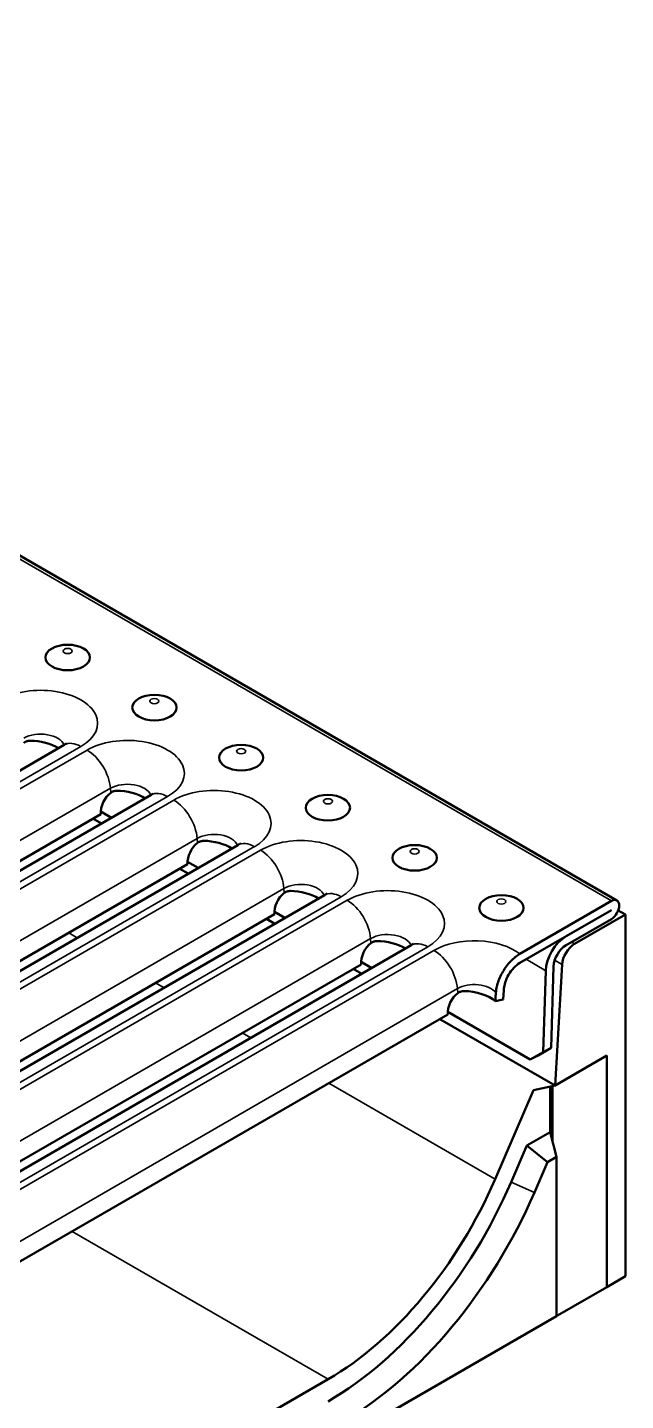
# Model space of a CAD drawing. Header units: millimetres. Extents: x 0 to 2181, y -65 to 1050.
# Drawn here: x 433.5 to 467.2, y 82.8 to 160.3 of the extents above; entities that cross this region are included whole.
import ezdxf

# ---------------------------------------------------------------- set-up
doc = ezdxf.new("R2010")
doc.units = ezdxf.units.MM
doc.header["$LTSCALE"] = 2.5
doc.layers.add('Sichtbar (ISO)', color=7, linetype='Continuous', lineweight=50)
doc.layers.add('Sichtbar schmal (ISO)', color=7, linetype='Continuous', lineweight=35)

msp = doc.modelspace()

# ---------------------------------------------------------------- linework, layer by layer
at = {"layer": 'Sichtbar (ISO)'}
for p, q in [((113.545, 314.953), (466.744, 111.033)), ((435.544, 119.814), (409.204, 104.606)), ((440.44, 116.987), (414.101, 101.779)), ((437.608, 115.906), (412.637, 101.488)), ((437.643, 115.372), (437.163, 115.649)), ((438.209, 115.698), (437.608, 116.045)), ((445.337, 114.159), (418.997, 98.952)), ((443.105, 112.871), (442.504, 113.218)), ((442.505, 113.079), (417.534, 98.661)), ((442.54, 112.545), (442.06, 112.822)), ((450.234, 111.332), (423.894, 96.125)), ((461.26, 108.016), (466.432, 111.002)), ((447.402, 110.252), (422.43, 95.834)), ((448.002, 110.044), (447.401, 110.391)), ((466.432, 110.492), (461.258, 107.505)), ((463.869, 109.011), (466.432, 110.491)), ((464.351, 108.576), (467.227, 110.236)), ((466.82, 110.471), (467.227, 110.236)), ((467.227, 89.824), (467.227, 110.236)), ((447.437, 109.718), (446.957, 109.995)), ((466.432, 109.981), (463.869, 108.501)), ((455.13, 108.505), (428.791, 93.298)), ((452.299, 107.424), (427.327, 93.007)), ((452.334, 106.89), (451.854, 107.168)), ((452.899, 107.217), (452.298, 107.564)), ((462.584, 102.47), (462.721, 107.068)), ((463.162, 107.305), (463.025, 102.707)), ((463.247, 100.59), (463.646, 107.409)), ((459.869, 105.343), (460.318, 105.444)), ((461.852, 102.048), (457.194, 104.737)), ((457.195, 104.597), (432.093, 90.104)), ((463.247, 100.59), (456.75, 104.34)), ((462.584, 102.47), (461.852, 102.048)), ((462.294, 102.285), (463.025, 102.707)), ((463.025, 102.707), (462.584, 102.47)), ((461.852, 102.048), (462.294, 102.285)), ((463.247, 100.59), (466.167, 102.275)), ((466.167, 102.275), (466.167, 89.211)), ((459.868, 95.307), (462.025, 100.316)), ((462.025, 100.316), (463.247, 100.59)), ((462.965, 100.526), (462.965, 97.954)), ((463.1, 97.451), (463.1, 100.557)), ((461.657, 97.199), (462.965, 97.954)), ((462.965, 97.954), (463.338, 96.56)), ((460.769, 95.138), (461.657, 97.199)), ((462.815, 96.258), (461.657, 97.199)), ((462.815, 96.258), (462.079, 94.548)), ((463.338, 96.56), (462.815, 96.258)), ((463.338, 87.578), (463.338, 96.56)), ((466.167, 89.211), (463.378, 87.602)), ((467.227, 89.824), (466.167, 89.211)), ((463.338, 87.578), (429.26, 67.904)), ((463.378, 87.602), (463.338, 87.608)), ((439.827, 77.883), (450.434, 84.006))]:
    msp.add_line(p, q, dxfattribs=at)
for centre in [(435.735, 124.744), (440.631, 121.917), (445.528, 119.09), (450.425, 116.263), (455.322, 113.436), (460.218, 110.609)]:
    msp.add_ellipse(centre, major_axis=(1.25, 0), ratio=0.57735, dxfattribs=at)
for centre, major_axis, ratio, start_param, end_param in [((434.18, 119.465), (1.329, -0.278), 0.38606, 0.768439, 2.089253), ((438.316, 116.314), (0.427, 0.906), 0.625236, 0.858781, 2.30425), ((439.077, 116.637), (1.329, -0.278), 0.38606, 0.768439, 2.089253), ((443.212, 113.487), (0.427, 0.906), 0.625236, 0.858781, 2.30425), ((443.974, 113.81), (1.329, -0.278), 0.38606, 0.768439, 2.089253), ((448.109, 110.66), (0.427, 0.906), 0.625236, 0.858781, 2.30425), ((448.87, 110.983), (1.329, -0.278), 0.38606, 0.768439, 2.089253), ((466.432, 110.491), (0.312, 0.541), 0.57735, 3.926991, 7.068583), ((453.006, 107.833), (0.427, 0.906), 0.625236, 0.858781, 2.30425), ((453.767, 108.156), (1.329, -0.278), 0.38606, 0.768439, 2.089253), ((463.869, 107.685), (0.812, 1.407), 0.57735, 0.785398, 2.321288), ((463.869, 107.685), (-0.5, -0.866), 0.57735, 3.926991, 5.462881), ((464.351, 107.759), (0.5, 0.866), 0.57735, 0.785398, 2.286381), ((457.902, 105.006), (0.427, 0.906), 0.625236, 0.858781, 2.30425), ((458.664, 105.329), (1.329, -0.278), 0.38606, 0.521422, 2.089253), ((450.434, 97.07), (8, 13.856), 0.57735, 3.926991, 4.913105), ((450.434, 97.07), (8.764, 15.18), 0.57735, 3.926991, 4.913105), ((451.318, 96.56), (-9.125, -15.805), 0.57735, 0.785398, 1.771512)]:
    msp.add_ellipse(centre, major_axis=major_axis, ratio=ratio, start_param=start_param, end_param=end_param, dxfattribs=at)
for points, knots in [([(433.269, 119.936), (433.274, 119.939), (433.279, 119.943), (433.289, 119.95), (433.294, 119.953), (433.309, 119.963), (433.318, 119.968), (433.347, 119.985), (433.367, 119.994), (433.441, 120.025), (433.498, 120.039), (433.576, 120.047), (433.595, 120.048), (433.615, 120.048)], [0, 0, 0, 0, 0.00408074, 0.00408074, 0.00866605, 0.00866605, 0.01635188, 0.01635188, 0.03189008, 0.03189008, 0.07280019, 0.07280019, 0.08630397, 0.08630397, 0.08630397, 0.08630397]), ([(435.668, 119.902), (435.668, 119.902), (435.668, 119.902), (435.668, 119.901), (435.658, 119.891), (435.617, 119.86), (435.585, 119.838), (435.544, 119.814)], [5.9925471, 5.9925471, 5.9925471, 5.9925471, 5.9937874, 5.9937874, 6.1384863, 6.1384863, 6.2831853, 6.2831853, 6.2831853, 6.2831853]), ([(438.166, 117.109), (438.171, 117.112), (438.175, 117.115), (438.186, 117.122), (438.191, 117.126), (438.206, 117.136), (438.215, 117.141), (438.244, 117.157), (438.264, 117.167), (438.338, 117.198), (438.395, 117.212), (438.473, 117.22), (438.492, 117.221), (438.512, 117.221)], [0, 0, 0, 0, 0.00408074, 0.00408074, 0.00866605, 0.00866605, 0.01635188, 0.01635188, 0.03189008, 0.03189008, 0.07280019, 0.07280019, 0.08630397, 0.08630397, 0.08630397, 0.08630397]), ([(440.564, 117.075), (440.564, 117.075), (440.564, 117.075), (440.564, 117.074), (440.555, 117.064), (440.514, 117.033), (440.482, 117.011), (440.44, 116.987)], [5.9925471, 5.9925471, 5.9925471, 5.9925471, 5.9937874, 5.9937874, 6.1384863, 6.1384863, 6.2831853, 6.2831853, 6.2831853, 6.2831853]), ([(443.063, 114.281), (443.067, 114.285), (443.072, 114.288), (443.082, 114.295), (443.088, 114.299), (443.102, 114.308), (443.112, 114.314), (443.141, 114.33), (443.161, 114.34), (443.235, 114.371), (443.291, 114.385), (443.369, 114.392), (443.389, 114.393), (443.408, 114.394)], [0, 0, 0, 0, 0.00408074, 0.00408074, 0.00866605, 0.00866605, 0.01635188, 0.01635188, 0.03189008, 0.03189008, 0.07280019, 0.07280019, 0.08630397, 0.08630397, 0.08630397, 0.08630397]), ([(445.461, 114.247), (445.461, 114.247), (445.461, 114.247), (445.461, 114.247), (445.451, 114.237), (445.41, 114.205), (445.379, 114.184), (445.337, 114.159)], [5.9925471, 5.9925471, 5.9925471, 5.9925471, 5.9937874, 5.9937874, 6.1384863, 6.1384863, 6.2831853, 6.2831853, 6.2831853, 6.2831853]), ([(447.959, 111.454), (447.964, 111.458), (447.969, 111.461), (447.979, 111.468), (447.984, 111.472), (447.999, 111.481), (448.009, 111.487), (448.037, 111.503), (448.057, 111.513), (448.131, 111.544), (448.188, 111.558), (448.266, 111.565), (448.286, 111.566), (448.305, 111.567)], [0, 0, 0, 0, 0.00408074, 0.00408074, 0.00866605, 0.00866605, 0.01635188, 0.01635188, 0.03189008, 0.03189008, 0.07280019, 0.07280019, 0.08630397, 0.08630397, 0.08630397, 0.08630397]), ([(450.358, 111.42), (450.358, 111.42), (450.358, 111.42), (450.358, 111.42), (450.348, 111.41), (450.307, 111.378), (450.276, 111.356), (450.234, 111.332)], [5.9925471, 5.9925471, 5.9925471, 5.9925471, 5.9937874, 5.9937874, 6.1384863, 6.1384863, 6.2831853, 6.2831853, 6.2831853, 6.2831853]), ([(452.856, 108.627), (452.861, 108.631), (452.865, 108.634), (452.876, 108.641), (452.881, 108.645), (452.896, 108.654), (452.905, 108.66), (452.934, 108.676), (452.954, 108.686), (453.028, 108.717), (453.085, 108.73), (453.163, 108.738), (453.182, 108.739), (453.202, 108.739)], [0, 0, 0, 0, 0.00408074, 0.00408074, 0.00866605, 0.00866605, 0.01635188, 0.01635188, 0.03189008, 0.03189008, 0.07280019, 0.07280019, 0.08630397, 0.08630397, 0.08630397, 0.08630397]), ([(455.255, 108.593), (455.255, 108.593), (455.255, 108.593), (455.254, 108.593), (455.245, 108.583), (455.204, 108.551), (455.172, 108.529), (455.13, 108.505)], [5.9925471, 5.9925471, 5.9925471, 5.9925471, 5.9937874, 5.9937874, 6.1384863, 6.1384863, 6.2831853, 6.2831853, 6.2831853, 6.2831853]), ([(459.908, 105.838), (459.912, 105.894), (459.919, 105.952), (459.946, 106.121), (459.974, 106.234), (460.038, 106.445), (460.081, 106.563), (460.184, 106.794), (460.243, 106.908), (460.362, 107.111), (460.433, 107.22), (460.585, 107.423), (460.667, 107.519), (460.821, 107.681), (460.908, 107.763), (461.086, 107.906), (461.177, 107.968), (461.26, 108.016)], [1.1496383, 1.1496383, 1.1496383, 1.1496383, 1.1865986, 1.1865986, 1.2551592, 1.2551592, 1.3255747, 1.3255747, 1.3959902, 1.3959902, 1.466965, 1.466965, 1.5379398, 1.5379398, 1.608487, 1.608487, 1.6790342, 1.6790342, 1.6790342, 1.6790342]), ([(461.258, 107.505), (461.148, 107.441), (461.017, 107.336), (460.812, 107.121), (460.702, 106.972), (460.545, 106.702), (460.471, 106.534), (460.396, 106.285), (460.373, 106.164), (460.363, 106.057)], [0.3716242, 0.3716242, 0.3716242, 0.3716242, 0.4655957, 0.4655957, 0.559547, 0.559547, 0.6527184, 0.6527184, 0.7235873, 0.7235873, 0.7235873, 0.7235873]), ([(457.753, 105.8), (457.757, 105.804), (457.762, 105.807), (457.772, 105.814), (457.778, 105.818), (457.793, 105.827), (457.802, 105.833), (457.831, 105.849), (457.851, 105.859), (457.925, 105.889), (457.982, 105.903), (458.06, 105.911), (458.079, 105.912), (458.099, 105.912)], [0, 0, 0, 0, 0.00408074, 0.00408074, 0.00866605, 0.00866605, 0.01635188, 0.01635188, 0.03189008, 0.03189008, 0.07280019, 0.07280019, 0.08630397, 0.08630397, 0.08630397, 0.08630397])]:
    msp.add_open_spline(points, degree=3, knots=knots, dxfattribs=at)
for points, weights in [([(459.908, 105.838), (459.888, 105.585), (459.869, 105.343)], [1.00117358043, 1.00082561033, 1.00006524106]), ([(460.318, 105.444), (460.34, 105.745), (460.363, 106.057)], [1.00002101274, 1.0004792899, 1.00065973166])]:
    msp.add_rational_spline(points, weights, degree=2, dxfattribs=at)
at = {"layer": 'Sichtbar schmal (ISO)'}
for p, q in [((466.432, 111.002), (113.232, 314.922)), ((410.141, 104.514), (436.481, 119.721)), ((436.827, 119.521), (410.487, 104.314)), ((411.808, 102.154), (438.147, 117.361)), ((438.147, 117.361), (438.166, 117.109)), ((415.038, 101.686), (441.377, 116.894)), ((441.724, 116.694), (415.384, 101.486)), ((416.704, 99.327), (443.044, 114.534)), ((419.934, 98.859), (446.274, 114.067)), ((443.044, 114.534), (443.063, 114.281)), ((446.62, 113.867), (420.281, 98.659)), ((421.601, 96.5), (447.941, 111.707)), ((447.941, 111.707), (447.959, 111.454)), ((424.831, 96.032), (451.171, 111.239)), ((451.517, 111.039), (425.177, 95.832)), ((466.432, 110.491), (466.431, 110.491)), ((426.498, 93.673), (452.838, 108.88)), ((435.796, 109.205), (436.276, 108.928)), ((452.838, 108.88), (452.856, 108.627)), ((463.869, 109.011), (463.868, 109.011)), ((464.175, 108.678), (464.351, 108.576)), ((429.728, 93.205), (456.068, 108.412)), ((456.414, 108.212), (430.074, 93.005)), ((462.721, 107.068), (461.611, 107.709)), ((463.225, 107.652), (463.646, 107.409)), ((440.692, 106.378), (441.172, 106.101)), ((431.395, 90.846), (457.734, 106.053)), ((457.734, 106.053), (457.753, 105.8)), ((445.589, 103.551), (446.069, 103.274)), ((450.486, 100.724), (459.868, 95.307)), ((462.079, 94.548), (460.769, 95.138)), ((435.982, 92.35), (450.434, 84.006))]:
    msp.add_line(p, q, dxfattribs=at)
for centre in [(435.735, 125.108), (440.631, 122.281), (445.528, 119.454), (450.425, 116.627), (455.322, 113.8), (460.218, 110.972)]:
    msp.add_ellipse(centre, major_axis=(0.255, 0), ratio=0.57735, dxfattribs=at)
for centre, major_axis, start_param, end_param in [((434.206, 121.034), (3.218, 0), 5.497787, 8.63938), ((434.206, 119.637), (1.35, 0), 0.214122, 2.356194), ((439.102, 118.207), (3.218, 0), 5.497787, 8.63938), ((436.481, 118.19), (-0.937, 1.623), 5.497787, 6.283185), ((436.827, 117.99), (0.937, -1.623), 0.872665, 2.356194), ((439.102, 116.81), (1.35, 0), 0.214122, 2.356194), ((441.377, 115.363), (-0.937, 1.623), 5.497787, 6.283185), ((443.999, 115.38), (3.218, 0), 5.497787, 8.63938), ((441.724, 115.163), (0.937, -1.623), 0.872665, 2.356194), ((443.999, 113.983), (1.35, 0), 0.214122, 2.356194), ((446.274, 112.536), (-0.937, 1.623), 5.497787, 6.283185), ((448.896, 112.553), (3.218, 0), 5.497787, 8.63938), ((446.62, 112.336), (0.937, -1.623), 0.872665, 2.356194), ((448.896, 111.156), (1.35, 0), 0.214122, 2.356194), ((453.792, 109.726), (3.218, 0), 5.497787, 8.63938), ((451.171, 109.709), (-0.937, 1.623), 5.497787, 6.283185), ((451.517, 109.509), (0.937, -1.623), 0.872665, 2.356194), ((453.792, 108.329), (1.35, 0), 0.214122, 2.356194), ((456.068, 106.882), (-0.937, 1.623), 5.497787, 6.283185), ((458.689, 106.899), (-3.218, 0), 3.786676, 5.497787), ((456.414, 106.682), (-0.937, 1.623), 4.014257, 5.497787), ((458.689, 105.502), (1.35, 0), 0.44564, 2.356194)]:
    msp.add_ellipse(centre, major_axis=major_axis, ratio=0.57735, start_param=start_param, end_param=end_param, dxfattribs=at)

doc.saveas('drawing.dxf')
